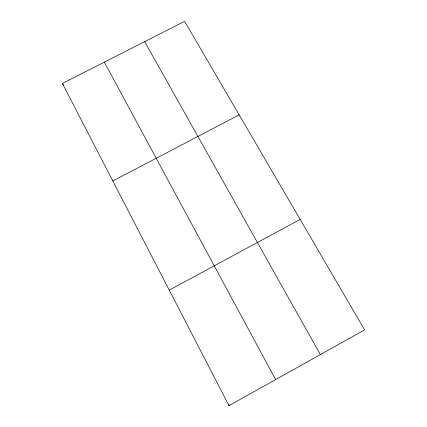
<?xml version="1.0" encoding="UTF-8"?>
<svg xmlns="http://www.w3.org/2000/svg" width="427" height="427" viewBox="0 0 427 427"><rect width="100%" height="100%" fill="white"/><g stroke="black" fill="none" stroke-linecap="round" stroke-linejoin="round"><path stroke-width="0.64" d="M229 405.65L364.615 329.884L184.608 21.35L62.385 83.457L229 405.65L228.995 404.47M169.263 290.13L300.16 219.403M112.813 180.973L239.168 114.863M62.385 83.457L63.799 85.501M144.678 41.643L320.367 354.602M104.353 62.134L275.623 379.598"/></g></svg>
